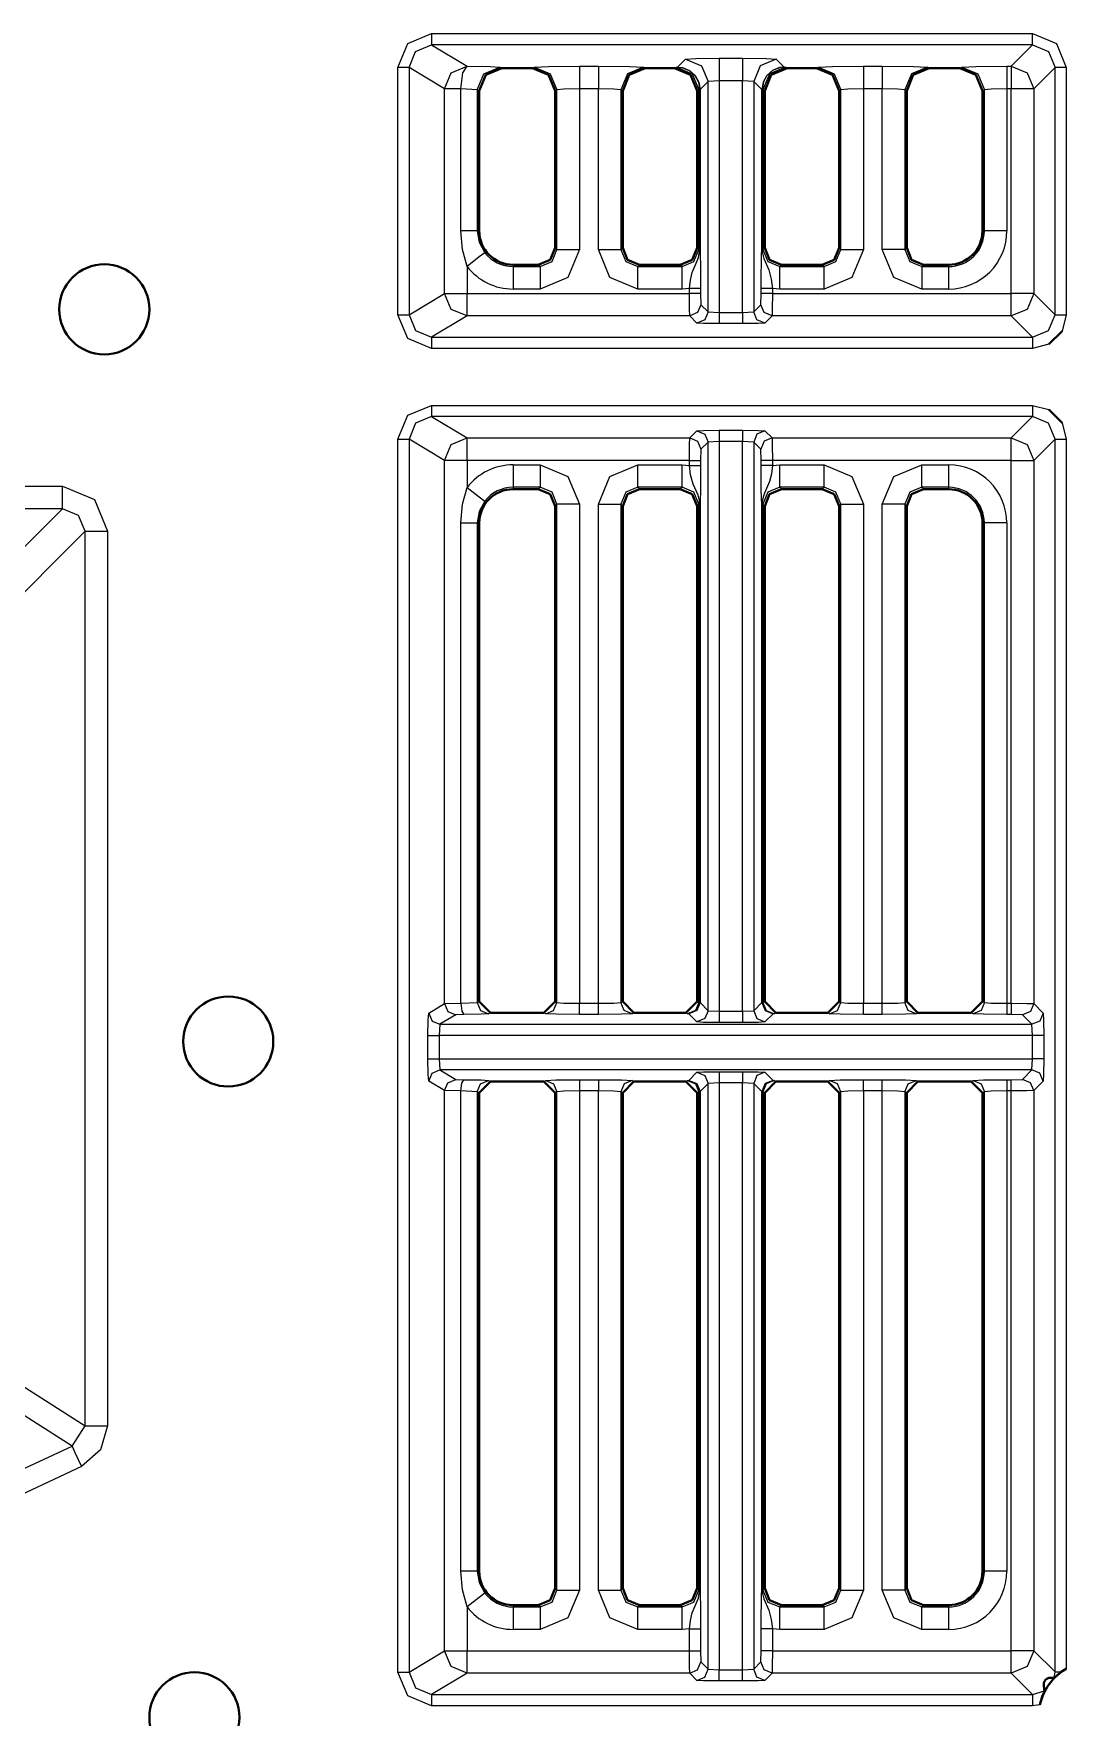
# Model space of a CAD drawing. Header units: millimetres. Extents: x 0 to 2941, y -405 to 1422.
# Drawn here: x 403.4 to 449.3, y 1053.2 to 1127.9 of the extents above; entities that cross this region are included whole.
import ezdxf

# ---------------------------------------------------------------- set-up
doc = ezdxf.new("R2010")
doc.units = ezdxf.units.MM
doc.layers.add('FINE', color=9, linetype='Continuous')
doc.layers.add('OUTLINE', color=7, linetype='Continuous')

msp = doc.modelspace()

# ---------------------------------------------------------------- linework, layer by layer
at = {"layer": 'FINE', "lineweight": 9}
for p, q in [((421.089, 1127.928), (447.754, 1127.928)), ((421.089, 1127.428), (422.663, 1126.484)), ((447.754, 1127.428), (421.089, 1127.428)), ((446.81, 1126.484), (447.754, 1127.428)), ((419.589, 1115.452), (419.589, 1126.429)), ((420.089, 1126.429), (420.089, 1115.452)), ((424.117, 1126.436), (424.204, 1126.393)), ((425.57, 1126.393), (425.652, 1126.434)), ((427.65, 1126.484), (428.49, 1126.484)), ((430.487, 1126.434), (430.57, 1126.393)), ((431.87, 1126.393), (431.952, 1126.434)), ((431.952, 1126.434), (432.001, 1126.443)), ((432.001, 1126.443), (432.357, 1126.799)), ((433.857, 1126.837), (434.883, 1126.837)), ((436.382, 1126.799), (436.738, 1126.443)), ((436.738, 1126.443), (436.787, 1126.434)), ((436.787, 1126.434), (436.87, 1126.393)), ((438.17, 1126.393), (438.252, 1126.434)), ((440.25, 1126.484), (441.09, 1126.484)), ((443.087, 1126.434), (443.17, 1126.393)), ((444.535, 1126.393), (444.617, 1126.434)), ((446.615, 1126.484), (446.81, 1126.484)), ((449.253, 1126.428), (449.253, 1115.453)), ((433.857, 1125.838), (433.357, 1125.8)), ((435.382, 1125.8), (434.883, 1125.838)), ((422.391, 1119.172), (422.391, 1125.484)), ((423.119, 1125.437), (422.391, 1125.484)), ((426.651, 1125.435), (426.57, 1125.394)), ((426.651, 1118.34), (426.651, 1125.435)), ((427.65, 1125.484), (427.65, 1118.34)), ((429.488, 1125.435), (429.488, 1118.34)), ((429.57, 1125.394), (429.488, 1125.435)), ((432.983, 1118.34), (432.983, 1125.442)), ((433, 1125.448), (433, 1125.442)), ((433, 1125.442), (433, 1118.34)), ((435.74, 1118.34), (435.74, 1125.442)), ((435.788, 1125.435), (435.756, 1125.446)), ((435.756, 1125.446), (435.756, 1125.442)), ((435.756, 1125.442), (435.756, 1118.34)), ((435.87, 1125.394), (435.788, 1125.435)), ((435.788, 1125.435), (435.788, 1118.34)), ((439.251, 1125.435), (439.17, 1125.394)), ((439.251, 1118.34), (439.251, 1125.435)), ((440.25, 1125.484), (440.25, 1118.34)), ((441.09, 1125.484), (440.25, 1125.484)), ((441.09, 1118.34), (441.09, 1125.484)), ((442.17, 1125.394), (442.088, 1125.435)), ((442.088, 1125.435), (442.088, 1118.34)), ((446.615, 1125.484), (446.615, 1119.172)), ((446.81, 1125.484), (446.615, 1125.484)), ((446.81, 1116.397), (446.81, 1125.484)), ((447.81, 1125.484), (447.81, 1116.397)), ((445.535, 1119.172), (445.616, 1119.172)), ((426.57, 1118.421), (426.651, 1118.34)), ((429.488, 1118.34), (429.57, 1118.421)), ((432.87, 1118.421), (432.951, 1118.34)), ((435.788, 1118.34), (435.87, 1118.421)), ((439.17, 1118.421), (439.251, 1118.34)), ((442.088, 1118.34), (442.17, 1118.421)), ((422.663, 1117.594), (422.663, 1116.397)), ((430.319, 1117.672), (430.237, 1117.591)), ((430.237, 1117.591), (432.202, 1117.591)), ((432.202, 1117.591), (432.121, 1117.672)), ((436.619, 1117.672), (436.537, 1117.591)), ((436.537, 1117.591), (438.502, 1117.591)), ((438.502, 1117.591), (438.421, 1117.672)), ((425.902, 1116.592), (424.704, 1116.592)), ((432.202, 1116.592), (430.237, 1116.592)), ((432.529, 1116.623), (432.202, 1116.592)), ((432.529, 1116.397), (432.529, 1116.623)), ((433.029, 1116.623), (433.029, 1116.397)), ((435.71, 1116.397), (435.71, 1116.623)), ((436.537, 1116.592), (436.21, 1116.623)), ((438.502, 1116.592), (436.537, 1116.592)), ((444.035, 1116.592), (442.837, 1116.592)), ((420.089, 1115.452), (421.664, 1116.397)), ((422.663, 1116.397), (432.529, 1116.397)), ((433.029, 1116.397), (433.042, 1115.897)), ((433.042, 1115.897), (433.357, 1115.582)), ((435.698, 1115.897), (435.71, 1116.397)), ((447.81, 1116.397), (448.754, 1115.453)), ((432.857, 1115.082), (432.542, 1115.397)), ((433.357, 1115.582), (433.857, 1115.556)), ((433.857, 1115.556), (434.883, 1115.556)), ((434.883, 1115.556), (435.382, 1115.582)), ((436.197, 1115.397), (435.882, 1115.082)), ((446.81, 1115.397), (436.197, 1115.397)), ((449.253, 1115.453), (449.066, 1114.726)), ((434.883, 1115.056), (433.857, 1115.056)), ((421.089, 1111.427), (447.754, 1111.427)), ((447.754, 1111.427), (448.481, 1111.239)), ((421.089, 1110.928), (422.663, 1109.984)), ((447.754, 1110.928), (421.089, 1110.928)), ((446.81, 1109.984), (447.754, 1110.928)), ((419.589, 1055.202), (419.589, 1109.928)), ((420.089, 1109.928), (420.089, 1055.202)), ((421.664, 1108.984), (420.089, 1109.928)), ((422.663, 1109.984), (432.542, 1109.984)), ((432.542, 1109.984), (432.857, 1110.299)), ((433.857, 1110.324), (434.883, 1110.324)), ((435.882, 1110.299), (436.197, 1109.984)), ((436.197, 1109.984), (446.81, 1109.984)), ((448.754, 1109.928), (447.81, 1108.984)), ((448.754, 1055.203), (448.754, 1109.928)), ((433.042, 1109.484), (433.029, 1108.984)), ((433.357, 1109.799), (433.042, 1109.484)), ((433.857, 1109.825), (433.357, 1109.799)), ((433.357, 1084.558), (433.357, 1109.799)), ((433.857, 1109.825), (433.857, 1084.532)), ((435.382, 1109.799), (434.883, 1109.825)), ((435.382, 1109.799), (435.382, 1084.558)), ((435.698, 1109.484), (435.382, 1109.799)), ((435.71, 1108.984), (435.698, 1109.484)), ((421.664, 1084.873), (421.664, 1108.984)), ((422.663, 1108.984), (422.663, 1107.786)), ((432.529, 1108.984), (422.663, 1108.984)), ((424.704, 1108.788), (425.902, 1108.788)), ((430.237, 1108.788), (432.202, 1108.788)), ((432.202, 1108.788), (432.529, 1108.758)), ((432.529, 1108.758), (432.529, 1108.984)), ((433.029, 1108.984), (433.029, 1108.758)), ((435.71, 1108.758), (435.71, 1108.984)), ((436.21, 1108.984), (436.21, 1108.758)), ((446.81, 1108.984), (436.21, 1108.984)), ((442.837, 1108.788), (444.035, 1108.788)), ((446.81, 1084.886), (446.81, 1108.984)), ((447.81, 1108.984), (447.81, 1084.873)), ((399.71, 1107.835), (404.715, 1107.835)), ((430.237, 1107.79), (430.319, 1107.708)), ((432.202, 1107.79), (430.237, 1107.79)), ((432.121, 1107.708), (432.202, 1107.79)), ((438.502, 1107.79), (436.537, 1107.79)), ((436.537, 1107.79), (436.619, 1107.708)), ((438.421, 1107.708), (438.502, 1107.79)), ((444.035, 1107.79), (442.837, 1107.79)), ((442.837, 1107.79), (442.919, 1107.708)), ((444.035, 1107.708), (444.035, 1107.79)), ((426.651, 1107.041), (426.57, 1106.959)), ((426.651, 1084.923), (426.651, 1107.041)), ((427.65, 1107.041), (427.65, 1084.886)), ((428.49, 1084.886), (428.49, 1107.041)), ((429.57, 1106.959), (429.488, 1107.041)), ((432.951, 1107.041), (432.87, 1106.959)), ((432.951, 1084.923), (432.951, 1107.041)), ((432.983, 1084.915), (432.983, 1107.041)), ((433, 1107.041), (433, 1084.915)), ((435.74, 1084.915), (435.74, 1107.041)), ((435.756, 1107.041), (435.756, 1084.915)), ((435.788, 1107.041), (435.788, 1084.923)), ((435.87, 1106.959), (435.788, 1107.041)), ((439.251, 1107.041), (439.17, 1106.959)), ((439.251, 1084.923), (439.251, 1107.041)), ((440.25, 1107.041), (440.25, 1084.886)), ((441.09, 1084.886), (441.09, 1107.041)), ((442.17, 1106.959), (442.088, 1107.041)), ((422.391, 1084.885), (422.391, 1106.208)), ((423.119, 1106.208), (423.119, 1084.921)), ((423.204, 1106.208), (423.119, 1106.208)), ((445.616, 1106.208), (445.535, 1106.208)), ((445.616, 1084.923), (445.616, 1106.208)), ((446.615, 1106.208), (446.615, 1084.886)), ((405.713, 1105.839), (383.541, 1083.667)), ((405.713, 1066.131), (405.713, 1105.839)), ((406.711, 1105.839), (406.711, 1066.131)), ((420.963, 1084.453), (421.664, 1084.873)), ((421.664, 1084.873), (422.391, 1084.885)), ((422.391, 1084.885), (423.119, 1084.921)), ((423.119, 1084.921), (423.204, 1084.964)), ((423.704, 1084.464), (423.618, 1084.421)), ((426.152, 1084.423), (426.07, 1084.464)), ((426.57, 1084.964), (426.651, 1084.923)), ((427.65, 1084.886), (428.49, 1084.886)), ((430.07, 1084.464), (429.988, 1084.423)), ((432.452, 1084.423), (432.37, 1084.464)), ((432.87, 1084.964), (432.951, 1084.923)), ((432.951, 1084.923), (432.983, 1084.915)), ((433, 1084.915), (433.357, 1084.558)), ((433.357, 1084.558), (433.857, 1084.532)), ((433.857, 1084.532), (434.883, 1084.532)), ((434.883, 1084.532), (435.382, 1084.558)), ((435.382, 1084.558), (435.74, 1084.915)), ((435.756, 1084.915), (435.788, 1084.923)), ((435.788, 1084.923), (435.87, 1084.964)), ((436.37, 1084.464), (436.288, 1084.423)), ((438.752, 1084.423), (438.67, 1084.464)), ((439.17, 1084.964), (439.251, 1084.923)), ((440.25, 1084.886), (441.09, 1084.886)), ((442.67, 1084.464), (442.588, 1084.423)), ((445.117, 1084.423), (445.035, 1084.464)), ((445.535, 1084.964), (445.616, 1084.923)), ((446.615, 1084.886), (446.81, 1084.886)), ((447.81, 1084.873), (448.23, 1084.453)), ((421.462, 1083.953), (421.42, 1083.453)), ((422.527, 1084.385), (422.163, 1084.373)), ((428.49, 1084.386), (427.65, 1084.386)), ((432.5, 1084.415), (432.452, 1084.423)), ((432.857, 1084.058), (432.5, 1084.415)), ((434.883, 1084.032), (433.857, 1084.032)), ((436.239, 1084.415), (435.882, 1084.058)), ((436.288, 1084.423), (436.239, 1084.415)), ((441.09, 1084.386), (440.25, 1084.386)), ((446.81, 1084.386), (446.615, 1084.386)), ((447.31, 1084.373), (446.81, 1084.386)), ((447.73, 1083.953), (447.31, 1084.373)), ((447.756, 1083.453), (447.73, 1083.953)), ((420.92, 1082.427), (420.92, 1083.453)), ((421.42, 1083.453), (421.42, 1082.427)), ((448.255, 1083.453), (448.255, 1082.427)), ((421.42, 1082.427), (421.462, 1081.928)), ((447.73, 1081.928), (447.756, 1082.427)), ((421.462, 1081.928), (422.163, 1081.507)), ((422.163, 1081.507), (422.527, 1081.495)), ((423.618, 1081.46), (423.704, 1081.417)), ((426.07, 1081.417), (426.152, 1081.458)), ((427.65, 1081.495), (428.49, 1081.495)), ((429.988, 1081.458), (430.07, 1081.417)), ((432.37, 1081.417), (432.452, 1081.458)), ((432.452, 1081.458), (432.5, 1081.466)), ((432.5, 1081.466), (432.857, 1081.823)), ((433.857, 1081.849), (434.883, 1081.849)), ((435.882, 1081.823), (436.239, 1081.466)), ((436.239, 1081.466), (436.288, 1081.458)), ((436.288, 1081.458), (436.37, 1081.417)), ((438.67, 1081.417), (438.752, 1081.458)), ((440.25, 1081.495), (441.09, 1081.495)), ((442.588, 1081.458), (442.67, 1081.417)), ((445.035, 1081.417), (445.117, 1081.458)), ((446.615, 1081.495), (446.81, 1081.495)), ((446.81, 1081.495), (447.31, 1081.508)), ((421.664, 1081.008), (420.963, 1081.428)), ((422.391, 1080.996), (421.664, 1081.008)), ((421.664, 1056.147), (421.664, 1081.008)), ((423.119, 1080.96), (422.391, 1080.996)), ((422.391, 1059.672), (422.391, 1080.996)), ((428.49, 1080.995), (427.65, 1080.995)), ((427.65, 1080.995), (427.65, 1058.84)), ((428.49, 1058.84), (428.49, 1080.995)), ((429.57, 1080.917), (429.488, 1080.958)), ((429.488, 1080.958), (429.488, 1058.84)), ((432.951, 1080.958), (432.87, 1080.917)), ((432.983, 1080.966), (432.951, 1080.958)), ((432.951, 1058.84), (432.951, 1080.958)), ((432.983, 1058.84), (432.983, 1080.966)), ((433.357, 1081.323), (433, 1080.966)), ((433, 1080.966), (433, 1058.84)), ((433.857, 1081.349), (433.357, 1081.323)), ((433.357, 1055.331), (433.357, 1081.323)), ((435.382, 1081.323), (434.883, 1081.349)), ((435.382, 1081.323), (435.382, 1055.331)), ((435.74, 1080.966), (435.382, 1081.323)), ((435.74, 1058.84), (435.74, 1080.966)), ((435.756, 1080.966), (435.756, 1058.84)), ((435.788, 1080.958), (435.756, 1080.966)), ((435.87, 1080.917), (435.788, 1080.958)), ((435.788, 1080.958), (435.788, 1058.84)), ((439.251, 1080.958), (439.17, 1080.917)), ((439.251, 1058.84), (439.251, 1080.958)), ((440.25, 1080.995), (440.25, 1058.84)), ((441.09, 1080.995), (440.25, 1080.995)), ((441.09, 1058.84), (441.09, 1080.995)), ((442.17, 1080.917), (442.088, 1080.958)), ((442.088, 1080.958), (442.088, 1058.84)), ((445.616, 1080.958), (445.535, 1080.917)), ((445.616, 1059.672), (445.616, 1080.958)), ((446.615, 1080.995), (446.615, 1059.672)), ((448.23, 1081.428), (447.81, 1081.008)), ((447.81, 1081.008), (447.81, 1056.147)), ((383.541, 1080.256), (405.713, 1066.131)), ((405.137, 1065.227), (382.965, 1079.352)), ((405.137, 1065.227), (405.713, 1066.131)), ((395.233, 1060.609), (405.137, 1065.227)), ((405.559, 1064.322), (395.655, 1059.704)), ((445.535, 1059.672), (445.616, 1059.672)), ((426.57, 1058.921), (426.651, 1058.84)), ((429.488, 1058.84), (429.57, 1058.921)), ((432.87, 1058.921), (432.951, 1058.84)), ((435.788, 1058.84), (435.87, 1058.921)), ((439.17, 1058.921), (439.251, 1058.84)), ((442.088, 1058.84), (442.17, 1058.921)), ((430.319, 1058.172), (430.237, 1058.091)), ((430.237, 1058.091), (432.202, 1058.091)), ((432.202, 1058.091), (432.121, 1058.172)), ((436.619, 1058.172), (436.537, 1058.091)), ((436.537, 1058.091), (438.502, 1058.091)), ((438.502, 1058.091), (438.421, 1058.172)), ((442.919, 1058.172), (442.837, 1058.091)), ((442.837, 1058.091), (444.035, 1058.091)), ((444.035, 1058.091), (444.035, 1058.172)), ((425.902, 1057.092), (424.704, 1057.092)), ((432.529, 1056.147), (432.529, 1057.123)), ((433.029, 1057.123), (433.029, 1056.147)), ((435.71, 1056.147), (435.71, 1057.123)), ((436.21, 1057.123), (436.21, 1056.147)), ((436.537, 1057.092), (436.21, 1057.123)), ((438.502, 1057.092), (436.537, 1057.092)), ((444.035, 1057.092), (442.837, 1057.092)), ((420.089, 1055.202), (421.664, 1056.147)), ((433.029, 1056.147), (433.042, 1055.647)), ((435.698, 1055.647), (435.71, 1056.147)), ((436.21, 1056.147), (446.81, 1056.147)), ((447.81, 1056.147), (448.754, 1055.203)), ((433.042, 1055.647), (433.357, 1055.331)), ((433.357, 1055.331), (433.857, 1055.306)), ((434.883, 1055.306), (435.382, 1055.331)), ((435.382, 1055.331), (435.698, 1055.647)), ((422.663, 1055.147), (421.089, 1054.203)), ((434.883, 1054.806), (433.857, 1054.806)), ((436.197, 1055.147), (435.882, 1054.832)), ((446.81, 1055.147), (436.197, 1055.147)), ((447.754, 1054.203), (446.81, 1055.147)), ((448.721, 1054.948), (448.754, 1055.203)), ((421.089, 1054.203), (447.754, 1054.203)), ((447.754, 1054.203), (448.293, 1054.361)), ((447.754, 1053.703), (421.089, 1053.703)), ((448.077, 1053.739), (447.754, 1053.703))]:
    msp.add_line(p, q, dxfattribs=at)
for points in [[(419.589, 1126.429), (420.029, 1127.489), (421.089, 1127.928)], [(421.089, 1127.928), (421.089, 1127.579), (421.089, 1127.428)], [(447.754, 1127.428), (447.754, 1127.579), (447.754, 1127.928)], [(447.754, 1127.928), (448.814, 1127.488), (449.253, 1126.428)], [(420.089, 1126.429), (420.382, 1127.135), (421.089, 1127.428)], [(447.754, 1127.428), (448.461, 1127.135), (448.754, 1126.428)], [(420.089, 1126.429), (419.935, 1126.429), (419.589, 1126.429)], [(421.664, 1116.397), (421.664, 1125.484), (420.089, 1126.429)], [(421.664, 1125.484), (421.956, 1126.191), (422.663, 1126.484)], [(422.391, 1125.484), (422.473, 1126.182), (422.663, 1126.484)], [(422.663, 1126.484), (423.682, 1126.466), (424.117, 1126.436)], [(423.119, 1125.437), (423.412, 1126.143), (424.117, 1126.436)], [(425.652, 1126.434), (426.273, 1126.47), (427.65, 1126.484)], [(425.652, 1126.434), (426.358, 1126.141), (426.651, 1125.435)], [(427.65, 1126.484), (427.65, 1126.182), (427.65, 1125.484)], [(428.49, 1126.484), (428.49, 1126.182), (428.49, 1125.484)], [(428.49, 1126.484), (429.866, 1126.47), (430.487, 1126.434)], [(430.487, 1126.434), (429.781, 1126.141), (429.488, 1125.435)], [(431.952, 1126.434), (432.658, 1126.141), (432.951, 1125.435)], [(432.001, 1126.443), (432.025, 1126.443), (432.217, 1126.418), (432.522, 1126.29), (432.767, 1126.066), (432.926, 1125.775), (432.983, 1125.446)], [(432.001, 1126.443), (432.025, 1126.443), (432.22, 1126.419), (432.53, 1126.291), (432.779, 1126.069), (432.942, 1125.777), (433, 1125.448)], [(432.357, 1126.799), (432.81, 1126.826), (433.857, 1126.837)], [(432.357, 1126.799), (433.064, 1126.506), (433.357, 1125.8)], [(433.857, 1126.837), (433.857, 1126.536), (433.857, 1125.838)], [(434.883, 1126.837), (434.883, 1126.536), (434.883, 1125.838)], [(434.883, 1126.837), (435.929, 1126.826), (436.382, 1126.799)], [(436.382, 1126.799), (435.675, 1126.506), (435.382, 1125.8)], [(436.738, 1126.443), (436.714, 1126.443), (436.52, 1126.419), (436.21, 1126.291), (435.96, 1126.069), (435.798, 1125.777), (435.74, 1125.448)], [(436.738, 1126.443), (436.714, 1126.443), (436.523, 1126.418), (436.217, 1126.29), (435.972, 1126.066), (435.813, 1125.775), (435.756, 1125.446)], [(436.787, 1126.434), (436.081, 1126.141), (435.788, 1125.435)], [(438.252, 1126.434), (438.873, 1126.47), (440.25, 1126.484)], [(438.252, 1126.434), (438.958, 1126.141), (439.251, 1125.435)], [(440.25, 1126.484), (440.25, 1126.182), (440.25, 1125.484)], [(441.09, 1126.484), (441.09, 1126.182), (441.09, 1125.484)], [(441.09, 1126.484), (442.466, 1126.47), (443.087, 1126.434)], [(443.087, 1126.434), (442.381, 1126.141), (442.088, 1125.435)], [(444.617, 1126.434), (445.238, 1126.47), (446.615, 1126.484)], [(444.617, 1126.434), (445.323, 1126.141), (445.616, 1125.435)], [(446.615, 1126.484), (446.615, 1126.182), (446.615, 1125.484)], [(446.81, 1126.484), (446.81, 1126.182), (446.81, 1125.484)], [(446.81, 1126.484), (447.517, 1126.191), (447.81, 1125.484)], [(448.754, 1115.453), (448.754, 1126.428), (447.81, 1125.484)], [(449.253, 1126.428), (448.905, 1126.428), (448.754, 1126.428)], [(433.357, 1115.582), (433.357, 1125.8), (433, 1125.442)], [(434.883, 1115.556), (434.883, 1125.838), (433.857, 1125.838), (433.857, 1115.556)], [(435.74, 1125.442), (435.382, 1125.8), (435.382, 1115.582), (435.698, 1115.897)], [(422.391, 1125.484), (421.879, 1125.484), (421.664, 1125.484)], [(423.204, 1125.394), (423.119, 1125.437), (423.119, 1119.172), (423.204, 1119.172)], [(427.65, 1125.484), (426.961, 1125.47), (426.651, 1125.435)], [(428.49, 1118.34), (428.49, 1125.484), (427.65, 1125.484)], [(429.488, 1125.435), (429.178, 1125.47), (428.49, 1125.484)], [(432.951, 1118.34), (432.951, 1125.435), (432.87, 1125.394)], [(432.983, 1125.442), (432.983, 1125.446), (432.951, 1125.435)], [(432.983, 1125.446), (432.995, 1125.447), (433, 1125.448)], [(433, 1125.442), (432.995, 1125.442), (432.983, 1125.442)], [(435.74, 1125.442), (435.74, 1125.448), (435.744, 1125.447), (435.756, 1125.446)], [(435.756, 1125.442), (435.744, 1125.442), (435.74, 1125.442)], [(440.25, 1125.484), (439.561, 1125.47), (439.251, 1125.435)], [(442.088, 1125.435), (441.778, 1125.47), (441.09, 1125.484)], [(445.616, 1119.172), (445.616, 1125.435), (445.535, 1125.394)], [(446.615, 1125.484), (445.926, 1125.47), (445.616, 1125.435)], [(447.81, 1125.484), (447.508, 1125.484), (446.81, 1125.484)], [(422.663, 1117.594), (422.459, 1118.352), (422.391, 1119.172)], [(423.119, 1119.172), (422.901, 1119.172), (422.391, 1119.172)], [(446.615, 1119.172), (445.926, 1119.172), (445.616, 1119.172)], [(423.453, 1118.205), (423.207, 1118.016), (422.663, 1117.594)], [(425.902, 1117.591), (426.433, 1117.809), (426.651, 1118.34)], [(427.65, 1118.34), (427.138, 1117.104), (425.902, 1116.592)], [(426.651, 1118.34), (426.961, 1118.34), (427.65, 1118.34)], [(428.49, 1118.34), (429.178, 1118.34), (429.488, 1118.34)], [(430.237, 1116.592), (429.001, 1117.104), (428.49, 1118.34)], [(429.488, 1118.34), (429.706, 1117.809), (430.237, 1117.591)], [(432.202, 1117.591), (432.733, 1117.809), (432.951, 1118.34)], [(432.529, 1116.623), (432.572, 1116.987), (432.65, 1117.33), (432.875, 1117.848), (432.926, 1117.985), (432.955, 1118.091), (432.978, 1118.237), (432.983, 1118.307), (432.983, 1118.34)], [(432.951, 1118.34), (432.962, 1118.34), (432.983, 1118.34)], [(433, 1118.34), (432.995, 1118.34), (432.983, 1118.34)], [(433, 1118.34), (433, 1118.327), (433, 1118.3), (433.001, 1118.241), (433.003, 1118.192), (433.006, 1118.118), (433.02, 1117.624), (433.026, 1117.153), (433.029, 1116.623)], [(435.71, 1116.623), (435.713, 1117.215), (435.723, 1117.763), (435.736, 1118.171), (435.739, 1118.279), (435.739, 1118.313), (435.74, 1118.34)], [(435.756, 1118.34), (435.744, 1118.34), (435.74, 1118.34)], [(435.756, 1118.34), (435.758, 1118.27), (435.767, 1118.183), (435.827, 1117.944), (436.049, 1117.444), (436.16, 1117.03), (436.21, 1116.623)], [(435.756, 1118.34), (435.777, 1118.34), (435.788, 1118.34)], [(435.788, 1118.34), (436.006, 1117.809), (436.537, 1117.591)], [(438.502, 1117.591), (439.033, 1117.809), (439.251, 1118.34)], [(440.25, 1118.34), (439.738, 1117.104), (438.502, 1116.592)], [(439.251, 1118.34), (439.561, 1118.34), (440.25, 1118.34)], [(442.088, 1118.34), (441.778, 1118.34), (441.09, 1118.34)], [(442.837, 1116.592), (441.601, 1117.104), (441.09, 1118.34)], [(442.088, 1118.34), (442.306, 1117.809), (442.837, 1117.591)], [(424.704, 1117.672), (424.704, 1117.591), (425.902, 1117.591), (425.821, 1117.672)], [(424.704, 1117.591), (424.704, 1117.281), (424.704, 1116.592)], [(425.902, 1117.591), (425.902, 1117.281), (425.902, 1116.592)], [(430.237, 1116.592), (430.237, 1117.281), (430.237, 1117.591)], [(432.202, 1116.592), (432.202, 1117.281), (432.202, 1117.591)], [(436.537, 1116.592), (436.537, 1117.281), (436.537, 1117.591)], [(438.502, 1116.592), (438.502, 1117.281), (438.502, 1117.591)], [(442.919, 1117.672), (442.837, 1117.591), (444.035, 1117.591), (444.035, 1117.672)], [(442.837, 1117.591), (442.837, 1117.281), (442.837, 1116.592)], [(444.035, 1116.592), (444.035, 1117.281), (444.035, 1117.591)], [(433.029, 1116.623), (432.878, 1116.623), (432.529, 1116.623)], [(436.21, 1116.623), (435.861, 1116.623), (435.71, 1116.623)], [(436.21, 1116.623), (436.21, 1116.397), (446.81, 1116.397)], [(422.663, 1115.397), (421.956, 1115.69), (421.664, 1116.397)], [(421.664, 1116.397), (421.971, 1116.397), (422.663, 1116.397)], [(422.663, 1115.397), (422.663, 1115.699), (422.663, 1116.397)], [(433.029, 1116.397), (432.878, 1116.397), (432.529, 1116.397)], [(432.542, 1115.397), (432.533, 1115.699), (432.529, 1116.397)], [(433.042, 1115.897), (432.895, 1115.544), (432.542, 1115.397)], [(436.197, 1115.397), (435.844, 1115.544), (435.698, 1115.897)], [(436.21, 1116.397), (435.861, 1116.397), (435.71, 1116.397)], [(436.21, 1116.397), (436.206, 1115.699), (436.197, 1115.397)], [(447.81, 1116.397), (447.517, 1115.69), (446.81, 1115.397)], [(446.81, 1115.397), (446.81, 1115.699), (446.81, 1116.397)], [(447.81, 1116.397), (447.508, 1116.397), (446.81, 1116.397)], [(421.089, 1113.954), (420.029, 1114.392), (419.589, 1115.452)], [(419.589, 1115.452), (419.935, 1115.452), (420.089, 1115.452)], [(420.089, 1115.452), (420.382, 1114.746), (421.089, 1114.453)], [(432.542, 1115.397), (422.663, 1115.397), (421.089, 1114.453), (447.754, 1114.453), (446.81, 1115.397)], [(433.357, 1115.582), (433.21, 1115.228), (432.857, 1115.082)], [(433.857, 1115.056), (433.159, 1115.064), (432.857, 1115.082)], [(433.857, 1115.556), (433.857, 1115.207), (433.857, 1115.056)], [(434.883, 1115.556), (434.883, 1115.207), (434.883, 1115.056)], [(435.882, 1115.082), (435.58, 1115.064), (434.883, 1115.056)], [(435.882, 1115.082), (435.529, 1115.228), (435.382, 1115.582)], [(447.754, 1114.453), (448.461, 1114.746), (448.754, 1115.453)], [(448.754, 1115.453), (448.905, 1115.453), (449.253, 1115.453)], [(421.089, 1114.453), (421.089, 1114.303), (421.089, 1113.954)], [(447.754, 1114.453), (447.754, 1114.303), (447.754, 1113.954)], [(448.481, 1114.141), (447.754, 1113.954), (421.089, 1113.954)], [(419.589, 1109.928), (420.029, 1110.988), (421.089, 1111.427)], [(421.089, 1111.427), (421.089, 1111.078), (421.089, 1110.928)], [(447.754, 1111.427), (447.754, 1111.078), (447.754, 1110.928)], [(421.089, 1110.928), (420.382, 1110.635), (420.089, 1109.928)], [(448.754, 1109.928), (448.461, 1110.635), (447.754, 1110.928)], [(449.066, 1110.655), (449.253, 1109.928), (449.253, 1055.348)], [(419.589, 1109.928), (419.935, 1109.928), (420.089, 1109.928)], [(421.664, 1108.984), (421.956, 1109.691), (422.663, 1109.984)], [(422.663, 1108.984), (422.663, 1109.682), (422.663, 1109.984)], [(432.529, 1108.984), (432.533, 1109.682), (432.542, 1109.984)], [(432.542, 1109.984), (432.895, 1109.837), (433.042, 1109.484)], [(432.857, 1110.299), (433.159, 1110.317), (433.857, 1110.324)], [(432.857, 1110.299), (433.21, 1110.153), (433.357, 1109.799)], [(433.857, 1110.324), (433.857, 1110.173), (433.857, 1109.825)], [(434.883, 1110.324), (434.883, 1110.173), (434.883, 1109.825)], [(434.883, 1110.324), (435.58, 1110.317), (435.882, 1110.299)], [(435.882, 1110.299), (435.529, 1110.153), (435.382, 1109.799)], [(436.197, 1109.984), (435.844, 1109.837), (435.698, 1109.484)], [(436.197, 1109.984), (436.206, 1109.682), (436.21, 1108.984)], [(446.81, 1109.984), (447.517, 1109.691), (447.81, 1108.984)], [(446.81, 1108.984), (446.81, 1109.682), (446.81, 1109.984)], [(448.754, 1109.928), (448.905, 1109.928), (449.253, 1109.928)], [(434.883, 1084.532), (434.883, 1109.825), (433.857, 1109.825)], [(422.663, 1108.984), (421.971, 1108.984), (421.664, 1108.984)], [(424.704, 1108.788), (424.704, 1108.1), (424.704, 1107.79)], [(425.902, 1108.788), (425.902, 1108.1), (425.902, 1107.79)], [(425.902, 1108.788), (427.138, 1108.277), (427.65, 1107.041)], [(428.49, 1107.041), (429.001, 1108.277), (430.237, 1108.788)], [(430.237, 1107.79), (430.237, 1108.1), (430.237, 1108.788)], [(432.202, 1107.79), (432.202, 1108.1), (432.202, 1108.788)], [(432.529, 1108.984), (432.878, 1108.984), (433.029, 1108.984)], [(432.529, 1108.758), (432.878, 1108.758), (433.029, 1108.758)], [(432.983, 1107.041), (432.981, 1107.111), (432.972, 1107.198), (432.912, 1107.437), (432.69, 1107.937), (432.579, 1108.351), (432.529, 1108.758)], [(433.029, 1108.758), (433.026, 1108.166), (433.017, 1107.618), (433.004, 1107.21), (433, 1107.102), (433, 1107.068), (433, 1107.041)], [(436.21, 1108.984), (435.861, 1108.984), (435.71, 1108.984)], [(436.21, 1108.758), (435.861, 1108.758), (435.71, 1108.758)], [(435.74, 1107.041), (435.74, 1107.054), (435.739, 1107.081), (435.738, 1107.14), (435.736, 1107.189), (435.734, 1107.263), (435.72, 1107.757), (435.713, 1108.228), (435.71, 1108.758)], [(436.21, 1108.758), (436.167, 1108.394), (436.089, 1108.051), (435.865, 1107.533), (435.813, 1107.396), (435.784, 1107.29), (435.761, 1107.144), (435.757, 1107.074), (435.756, 1107.041)], [(436.21, 1108.758), (436.537, 1108.788), (438.502, 1108.788)], [(436.537, 1107.79), (436.537, 1108.1), (436.537, 1108.788)], [(438.502, 1107.79), (438.502, 1108.1), (438.502, 1108.788)], [(438.502, 1108.788), (439.738, 1108.277), (440.25, 1107.041)], [(441.09, 1107.041), (441.601, 1108.277), (442.837, 1108.788)], [(442.837, 1107.79), (442.837, 1108.1), (442.837, 1108.788)], [(444.035, 1107.79), (444.035, 1108.1), (444.035, 1108.788)], [(446.81, 1108.984), (447.508, 1108.984), (447.81, 1108.984)], [(404.715, 1106.837), (404.715, 1107.149), (404.715, 1107.835)], [(404.715, 1107.835), (406.127, 1107.251), (406.711, 1105.839)], [(422.391, 1106.208), (422.462, 1107.044), (422.663, 1107.786)], [(422.663, 1107.786), (423.207, 1107.365), (423.453, 1107.175)], [(425.821, 1107.708), (425.902, 1107.79), (424.704, 1107.79), (424.704, 1107.708)], [(426.651, 1107.041), (426.433, 1107.572), (425.902, 1107.79)], [(430.237, 1107.79), (429.706, 1107.572), (429.488, 1107.041)], [(432.951, 1107.041), (432.733, 1107.572), (432.202, 1107.79)], [(436.537, 1107.79), (436.006, 1107.572), (435.788, 1107.041)], [(439.251, 1107.041), (439.033, 1107.572), (438.502, 1107.79)], [(442.837, 1107.79), (442.306, 1107.572), (442.088, 1107.041)], [(423.453, 1107.175), (423.206, 1106.721), (423.119, 1106.208)], [(427.65, 1107.041), (426.961, 1107.041), (426.651, 1107.041)], [(428.49, 1107.041), (429.178, 1107.041), (429.488, 1107.041)], [(429.488, 1107.041), (429.488, 1084.923), (429.57, 1084.964)], [(432.951, 1107.041), (432.962, 1107.041), (432.983, 1107.041)], [(432.983, 1107.041), (432.995, 1107.041), (433, 1107.041)], [(435.756, 1107.041), (435.744, 1107.041), (435.74, 1107.041)], [(435.756, 1107.041), (435.777, 1107.041), (435.788, 1107.041)], [(439.251, 1107.041), (439.561, 1107.041), (440.25, 1107.041)], [(442.088, 1107.041), (441.778, 1107.041), (441.09, 1107.041)], [(442.088, 1107.041), (442.088, 1084.923), (442.17, 1084.964)], [(382.543, 1084.665), (404.715, 1106.837), (399.71, 1106.837)], [(405.713, 1105.839), (405.422, 1106.546), (404.715, 1106.837)], [(422.391, 1106.208), (422.901, 1106.208), (423.119, 1106.208)], [(446.615, 1106.208), (445.926, 1106.208), (445.616, 1106.208)], [(405.713, 1105.839), (406.025, 1105.839), (406.711, 1105.839)], [(420.92, 1083.453), (420.933, 1084.151), (420.963, 1084.453)], [(420.963, 1084.453), (421.109, 1084.1), (421.462, 1083.953)], [(421.664, 1084.873), (421.81, 1084.52), (422.163, 1084.373)], [(422.391, 1084.885), (422.432, 1084.536), (422.527, 1084.385)], [(423.119, 1084.921), (423.265, 1084.568), (423.618, 1084.421)], [(426.152, 1084.423), (426.505, 1084.57), (426.651, 1084.923)], [(426.651, 1084.923), (426.961, 1084.896), (427.65, 1084.886)], [(427.65, 1084.386), (427.65, 1084.537), (427.65, 1084.886)], [(428.49, 1084.886), (429.178, 1084.896), (429.488, 1084.923)], [(428.49, 1084.386), (428.49, 1084.537), (428.49, 1084.886)], [(429.988, 1084.423), (429.635, 1084.57), (429.488, 1084.923)], [(432.951, 1084.923), (432.804, 1084.57), (432.452, 1084.423)], [(432.983, 1084.915), (432.84, 1084.563), (432.5, 1084.415)], [(433, 1084.915), (432.853, 1084.562), (432.5, 1084.415)], [(433.357, 1084.558), (433.21, 1084.204), (432.857, 1084.058)], [(432.983, 1084.915), (432.995, 1084.915), (433, 1084.915)], [(433.857, 1084.532), (433.857, 1084.183), (433.857, 1084.032)], [(434.883, 1084.532), (434.883, 1084.183), (434.883, 1084.032)], [(435.382, 1084.558), (435.529, 1084.204), (435.882, 1084.058)], [(435.74, 1084.915), (435.886, 1084.562), (436.239, 1084.415)], [(435.74, 1084.915), (435.744, 1084.915), (435.756, 1084.915)], [(435.756, 1084.915), (435.899, 1084.563), (436.239, 1084.415)], [(435.788, 1084.923), (435.935, 1084.57), (436.288, 1084.423)], [(438.752, 1084.423), (439.104, 1084.57), (439.251, 1084.923)], [(439.251, 1084.923), (439.561, 1084.896), (440.25, 1084.886)], [(440.25, 1084.386), (440.25, 1084.537), (440.25, 1084.886)], [(441.09, 1084.886), (441.778, 1084.896), (442.088, 1084.923)], [(441.09, 1084.386), (441.09, 1084.537), (441.09, 1084.886)], [(442.588, 1084.423), (442.235, 1084.57), (442.088, 1084.923)], [(445.616, 1084.923), (445.469, 1084.57), (445.117, 1084.423)], [(445.616, 1084.923), (445.926, 1084.896), (446.615, 1084.886)], [(446.615, 1084.886), (446.615, 1084.537), (446.615, 1084.386)], [(446.81, 1084.886), (446.81, 1084.537), (446.81, 1084.386)], [(446.81, 1084.886), (447.508, 1084.882), (447.81, 1084.873)], [(447.81, 1084.873), (447.663, 1084.52), (447.31, 1084.373)], [(448.23, 1084.453), (448.083, 1084.1), (447.73, 1083.953)], [(448.23, 1084.453), (448.248, 1084.151), (448.255, 1083.453)], [(422.163, 1084.373), (421.462, 1083.953), (447.73, 1083.953)], [(423.618, 1084.421), (423.292, 1084.399), (422.527, 1084.385)], [(427.65, 1084.386), (426.617, 1084.397), (426.152, 1084.423)], [(429.988, 1084.423), (429.522, 1084.397), (428.49, 1084.386)], [(433.857, 1084.032), (433.159, 1084.04), (432.857, 1084.058)], [(435.882, 1084.058), (435.58, 1084.04), (434.883, 1084.032)], [(440.25, 1084.386), (439.217, 1084.397), (438.752, 1084.423)], [(442.588, 1084.423), (442.122, 1084.397), (441.09, 1084.386)], [(446.615, 1084.386), (445.582, 1084.397), (445.117, 1084.423)], [(420.92, 1083.453), (421.074, 1083.453), (421.42, 1083.453)], [(421.42, 1082.427), (447.756, 1082.427), (447.756, 1083.453), (421.42, 1083.453)], [(448.255, 1083.453), (448.104, 1083.453), (447.756, 1083.453)], [(420.92, 1082.427), (421.074, 1082.427), (421.42, 1082.427)], [(420.963, 1081.428), (420.933, 1081.73), (420.92, 1082.427)], [(448.255, 1082.427), (448.104, 1082.427), (447.756, 1082.427)], [(448.255, 1082.427), (448.248, 1081.73), (448.23, 1081.428)], [(420.963, 1081.428), (421.109, 1081.781), (421.462, 1081.928)], [(447.31, 1081.508), (447.73, 1081.928), (421.462, 1081.928)], [(421.664, 1081.008), (421.81, 1081.361), (422.163, 1081.507)], [(422.391, 1080.996), (422.432, 1081.345), (422.527, 1081.495)], [(422.527, 1081.495), (423.292, 1081.482), (423.618, 1081.46)], [(423.119, 1080.96), (423.265, 1081.313), (423.618, 1081.46)], [(426.152, 1081.458), (426.617, 1081.484), (427.65, 1081.495)], [(426.152, 1081.458), (426.505, 1081.311), (426.651, 1080.958)], [(427.65, 1081.495), (427.65, 1081.344), (427.65, 1080.995)], [(428.49, 1081.495), (428.49, 1081.344), (428.49, 1080.995)], [(428.49, 1081.495), (429.522, 1081.484), (429.988, 1081.458)], [(429.988, 1081.458), (429.635, 1081.311), (429.488, 1080.958)], [(432.452, 1081.458), (432.804, 1081.311), (432.951, 1080.958)], [(432.5, 1081.466), (432.84, 1081.318), (432.983, 1080.966)], [(432.5, 1081.466), (432.853, 1081.319), (433, 1080.966)], [(432.857, 1081.823), (433.159, 1081.841), (433.857, 1081.849)], [(432.857, 1081.823), (433.21, 1081.676), (433.357, 1081.323)], [(433.857, 1081.849), (433.857, 1081.697), (433.857, 1081.349)], [(434.883, 1081.849), (434.883, 1081.697), (434.883, 1081.349)], [(434.883, 1081.849), (435.58, 1081.841), (435.882, 1081.823)], [(435.882, 1081.823), (435.529, 1081.676), (435.382, 1081.323)], [(436.239, 1081.466), (435.886, 1081.319), (435.74, 1080.966)], [(436.239, 1081.466), (435.899, 1081.318), (435.756, 1080.966)], [(436.288, 1081.458), (435.935, 1081.311), (435.788, 1080.958)], [(438.752, 1081.458), (439.217, 1081.484), (440.25, 1081.495)], [(439.251, 1080.958), (439.104, 1081.311), (438.752, 1081.458)], [(440.25, 1080.995), (440.25, 1081.344), (440.25, 1081.495)], [(441.09, 1080.995), (441.09, 1081.344), (441.09, 1081.495)], [(441.09, 1081.495), (442.122, 1081.484), (442.588, 1081.458)], [(442.088, 1080.958), (442.235, 1081.311), (442.588, 1081.458)], [(445.117, 1081.458), (445.582, 1081.484), (446.615, 1081.495)], [(445.117, 1081.458), (445.469, 1081.311), (445.616, 1080.958)], [(446.615, 1081.495), (446.615, 1081.344), (446.615, 1080.995)], [(446.81, 1080.995), (446.81, 1081.344), (446.81, 1081.495)], [(447.81, 1081.008), (447.663, 1081.361), (447.31, 1081.508)], [(448.23, 1081.428), (448.083, 1081.781), (447.73, 1081.928)], [(423.204, 1080.917), (423.119, 1080.96), (423.119, 1059.672), (423.204, 1059.672)], [(426.651, 1058.84), (426.651, 1080.958), (426.57, 1080.917)], [(427.65, 1080.995), (426.961, 1080.984), (426.651, 1080.958)], [(429.488, 1080.958), (429.178, 1080.984), (428.49, 1080.995)], [(433, 1080.966), (432.995, 1080.966), (432.983, 1080.966)], [(434.883, 1055.306), (434.883, 1081.349), (433.857, 1081.349)], [(433.857, 1081.349), (433.857, 1055.306), (434.883, 1055.306)], [(435.756, 1080.966), (435.744, 1080.966), (435.74, 1080.966)], [(440.25, 1080.995), (439.561, 1080.984), (439.251, 1080.958)], [(442.088, 1080.958), (441.778, 1080.984), (441.09, 1080.995)], [(446.615, 1080.995), (445.926, 1080.984), (445.616, 1080.958)], [(446.81, 1056.147), (446.81, 1080.995), (446.615, 1080.995)], [(447.81, 1081.008), (447.508, 1080.999), (446.81, 1080.995)], [(406.711, 1066.131), (406.399, 1065.059), (405.559, 1064.322)], [(405.713, 1066.131), (406.025, 1066.131), (406.711, 1066.131)], [(405.137, 1065.227), (405.268, 1064.944), (405.559, 1064.322)], [(423.119, 1059.672), (422.901, 1059.672), (422.391, 1059.672)], [(422.663, 1058.095), (422.459, 1058.852), (422.391, 1059.672)], [(423.119, 1059.672), (423.202, 1059.169), (423.453, 1058.705)], [(446.615, 1059.672), (445.926, 1059.672), (445.616, 1059.672)], [(423.453, 1058.705), (423.207, 1058.516), (422.663, 1058.095)], [(425.902, 1058.091), (426.433, 1058.309), (426.651, 1058.84)], [(427.65, 1058.84), (427.138, 1057.604), (425.902, 1057.092)], [(426.651, 1058.84), (426.961, 1058.84), (427.65, 1058.84)], [(428.49, 1058.84), (429.178, 1058.84), (429.488, 1058.84)], [(430.237, 1057.092), (429.001, 1057.604), (428.49, 1058.84)], [(429.488, 1058.84), (429.706, 1058.309), (430.237, 1058.091)], [(432.202, 1058.091), (432.733, 1058.309), (432.951, 1058.84)], [(432.529, 1057.123), (432.572, 1057.487), (432.65, 1057.83), (432.875, 1058.348), (432.926, 1058.485), (432.955, 1058.591), (432.978, 1058.737), (432.983, 1058.807), (432.983, 1058.84)], [(432.951, 1058.84), (432.962, 1058.84), (432.983, 1058.84)], [(432.983, 1058.84), (432.995, 1058.84), (433, 1058.84)], [(433, 1058.84), (433, 1058.827), (433, 1058.8), (433.001, 1058.741), (433.003, 1058.692), (433.006, 1058.618), (433.02, 1058.124), (433.026, 1057.653), (433.029, 1057.123)], [(435.71, 1057.123), (435.713, 1057.715), (435.723, 1058.263), (435.736, 1058.671), (435.739, 1058.779), (435.739, 1058.813), (435.74, 1058.84)], [(435.756, 1058.84), (435.744, 1058.84), (435.74, 1058.84)], [(435.756, 1058.84), (435.777, 1058.84), (435.788, 1058.84)], [(435.756, 1058.84), (435.758, 1058.77), (435.767, 1058.683), (435.827, 1058.444), (436.049, 1057.944), (436.16, 1057.53), (436.21, 1057.123)], [(435.788, 1058.84), (436.006, 1058.309), (436.537, 1058.091)], [(438.502, 1058.091), (439.033, 1058.309), (439.251, 1058.84)], [(440.25, 1058.84), (439.738, 1057.604), (438.502, 1057.092)], [(439.251, 1058.84), (439.561, 1058.84), (440.25, 1058.84)], [(442.088, 1058.84), (441.778, 1058.84), (441.09, 1058.84)], [(442.837, 1057.092), (441.601, 1057.604), (441.09, 1058.84)], [(442.088, 1058.84), (442.306, 1058.309), (442.837, 1058.091)], [(422.663, 1058.095), (422.663, 1056.147), (432.529, 1056.147)], [(424.704, 1058.172), (424.704, 1058.091), (425.902, 1058.091), (425.821, 1058.172)], [(424.704, 1058.091), (424.704, 1057.781), (424.704, 1057.092)], [(425.902, 1058.091), (425.902, 1057.781), (425.902, 1057.092)], [(430.237, 1057.092), (430.237, 1057.781), (430.237, 1058.091)], [(432.202, 1057.092), (432.202, 1057.781), (432.202, 1058.091)], [(436.537, 1057.092), (436.537, 1057.781), (436.537, 1058.091)], [(438.502, 1057.092), (438.502, 1057.781), (438.502, 1058.091)], [(442.837, 1057.092), (442.837, 1057.781), (442.837, 1058.091)], [(444.035, 1057.092), (444.035, 1057.781), (444.035, 1058.091)], [(432.529, 1057.123), (432.202, 1057.092), (430.237, 1057.092)], [(432.529, 1057.123), (432.878, 1057.123), (433.029, 1057.123)], [(436.21, 1057.123), (435.861, 1057.123), (435.71, 1057.123)], [(421.664, 1056.147), (421.971, 1056.147), (422.663, 1056.147)], [(422.663, 1055.147), (421.956, 1055.44), (421.664, 1056.147)], [(422.663, 1055.147), (422.663, 1055.449), (422.663, 1056.147)], [(432.529, 1056.147), (432.878, 1056.147), (433.029, 1056.147)], [(432.542, 1055.147), (432.533, 1055.449), (432.529, 1056.147)], [(436.21, 1056.147), (435.861, 1056.147), (435.71, 1056.147)], [(436.21, 1056.147), (436.206, 1055.449), (436.197, 1055.147)], [(447.81, 1056.147), (447.508, 1056.147), (446.81, 1056.147)], [(447.81, 1056.147), (447.517, 1055.44), (446.81, 1055.147)], [(446.81, 1055.147), (446.81, 1055.449), (446.81, 1056.147)], [(432.542, 1055.147), (432.895, 1055.294), (433.042, 1055.647)], [(432.857, 1054.832), (433.21, 1054.978), (433.357, 1055.331)], [(433.857, 1054.806), (433.857, 1054.957), (433.857, 1055.306)], [(434.883, 1054.806), (434.883, 1054.957), (434.883, 1055.306)], [(435.882, 1054.832), (435.529, 1054.978), (435.382, 1055.331)], [(436.197, 1055.147), (435.844, 1055.294), (435.698, 1055.647)], [(419.589, 1055.202), (419.935, 1055.202), (420.089, 1055.202)], [(421.089, 1053.703), (420.029, 1054.142), (419.589, 1055.202)], [(420.089, 1055.202), (420.382, 1054.495), (421.089, 1054.203)], [(432.857, 1054.832), (432.542, 1055.147), (422.663, 1055.147)], [(433.857, 1054.806), (433.159, 1054.813), (432.857, 1054.832)], [(435.882, 1054.832), (435.58, 1054.813), (434.883, 1054.806)], [(448.754, 1055.203), (448.832, 1055.203), (449.031, 1055.203)], [(421.089, 1054.203), (421.089, 1054.052), (421.089, 1053.703)], [(447.754, 1054.203), (447.754, 1054.052), (447.754, 1053.703)]]:
    msp.add_lwpolyline(points, dxfattribs=at)
for points in [[(423.119, 1119.172), (423.202, 1118.669), (423.453, 1118.205, 0.232132), (424.704, 1117.591)], [(444.035, 1117.591, 0.414245), (445.616, 1119.172)], [(444.035, 1116.592, 0.414223), (446.615, 1119.172)], [(422.663, 1117.594, 0.23224), (424.704, 1116.592)], [(424.704, 1108.788, 0.232249), (422.663, 1107.786)], [(446.615, 1106.208, 0.414184), (444.035, 1108.788)], [(424.704, 1107.79, 0.232242), (423.453, 1107.175)], [(445.616, 1106.208, 0.414182), (444.035, 1107.79)], [(444.035, 1058.091, 0.414214), (445.616, 1059.672)], [(444.035, 1057.093, 0.414204), (446.615, 1059.672)], [(423.453, 1058.705, 0.232246), (424.704, 1058.091)], [(422.663, 1058.095, 0.232206), (424.704, 1057.093)]]:
    msp.add_lwpolyline(points, format="xyb", dxfattribs=at)
at = {"layer": 'OUTLINE', "lineweight": 40}
for p, q in [((425.57, 1126.393), (424.204, 1126.393)), ((431.87, 1126.393), (430.57, 1126.393)), ((444.535, 1126.393), (443.17, 1126.393)), ((423.204, 1125.394), (423.204, 1119.172)), ((426.57, 1125.394), (426.57, 1118.421)), ((429.57, 1125.394), (429.57, 1118.421)), ((432.87, 1125.394), (432.87, 1118.421)), ((435.87, 1125.394), (435.87, 1118.421)), ((439.17, 1125.394), (439.17, 1118.421)), ((442.17, 1125.394), (442.17, 1118.421)), ((445.535, 1125.394), (445.535, 1119.172)), ((424.704, 1117.672), (425.821, 1117.672)), ((430.319, 1117.672), (432.121, 1117.672)), ((436.619, 1117.672), (438.421, 1117.672)), ((448.481, 1114.141), (449.066, 1114.726)), ((449.066, 1110.655), (448.481, 1111.239)), ((424.704, 1107.708), (425.821, 1107.708)), ((430.319, 1107.708), (432.121, 1107.708)), ((436.619, 1107.708), (438.421, 1107.708)), ((442.919, 1107.708), (444.035, 1107.708)), ((426.57, 1106.959), (426.57, 1084.964)), ((429.57, 1106.959), (429.57, 1084.964)), ((432.87, 1106.959), (432.87, 1084.964)), ((435.87, 1106.959), (435.87, 1084.964)), ((439.17, 1106.959), (439.17, 1084.964)), ((442.17, 1106.959), (442.17, 1084.964)), ((423.204, 1106.208), (423.204, 1084.964)), ((445.535, 1106.208), (445.535, 1084.964)), ((423.204, 1084.964), (423.704, 1084.464)), ((426.07, 1084.464), (423.704, 1084.464)), ((426.07, 1084.464), (426.57, 1084.964)), ((429.57, 1084.964), (430.07, 1084.464)), ((432.37, 1084.464), (430.07, 1084.464)), ((432.37, 1084.464), (432.87, 1084.964)), ((435.87, 1084.964), (436.37, 1084.464)), ((438.67, 1084.464), (436.37, 1084.464)), ((438.67, 1084.464), (439.17, 1084.964)), ((442.17, 1084.964), (442.67, 1084.464)), ((445.035, 1084.464), (442.67, 1084.464)), ((445.035, 1084.464), (445.535, 1084.964)), ((423.704, 1081.417), (423.204, 1080.917)), ((423.204, 1080.917), (423.204, 1059.672)), ((426.07, 1081.417), (423.704, 1081.417)), ((426.57, 1080.917), (426.07, 1081.417)), ((426.57, 1080.917), (426.57, 1058.921)), ((430.07, 1081.417), (429.57, 1080.917)), ((429.57, 1080.917), (429.57, 1058.921)), ((432.37, 1081.417), (430.07, 1081.417)), ((432.87, 1080.917), (432.37, 1081.417)), ((432.87, 1080.917), (432.87, 1058.921)), ((436.37, 1081.417), (435.87, 1080.917)), ((435.87, 1080.917), (435.87, 1058.921)), ((438.67, 1081.417), (436.37, 1081.417)), ((439.17, 1080.917), (438.67, 1081.417)), ((439.17, 1080.917), (439.17, 1058.921)), ((442.67, 1081.417), (442.17, 1080.917)), ((442.17, 1080.917), (442.17, 1058.921)), ((445.035, 1081.417), (442.67, 1081.417)), ((445.535, 1080.917), (445.035, 1081.417)), ((445.535, 1080.917), (445.535, 1059.672)), ((424.704, 1058.172), (425.821, 1058.172)), ((430.319, 1058.172), (432.121, 1058.172)), ((436.619, 1058.172), (438.421, 1058.172)), ((449.253, 1055.348), (449.031, 1055.203))]:
    msp.add_line(p, q, dxfattribs=at)
for points in [[(424.204, 1126.393), (423.497, 1126.1), (423.204, 1125.394)], [(426.57, 1125.394), (426.277, 1126.1), (425.57, 1126.393)], [(430.57, 1126.393), (429.862, 1126.1), (429.57, 1125.394)], [(432.87, 1125.394), (432.577, 1126.1), (431.87, 1126.393)], [(439.17, 1125.394), (438.877, 1126.1), (438.17, 1126.393), (436.87, 1126.393), (436.162, 1126.1), (435.87, 1125.394)], [(443.17, 1126.393), (442.463, 1126.1), (442.17, 1125.394)], [(445.535, 1125.394), (445.242, 1126.1), (444.535, 1126.393)], [(425.821, 1117.672), (426.35, 1117.892), (426.57, 1118.421)], [(429.57, 1118.421), (429.789, 1117.892), (430.319, 1117.672)], [(432.121, 1117.672), (432.65, 1117.892), (432.87, 1118.421)], [(435.87, 1118.421), (436.089, 1117.892), (436.619, 1117.672)], [(438.421, 1117.672), (438.95, 1117.892), (439.17, 1118.421)], [(442.17, 1118.421), (442.389, 1117.892), (442.919, 1117.672)], [(426.57, 1106.959), (426.35, 1107.489), (425.821, 1107.708)], [(430.319, 1107.708), (429.789, 1107.489), (429.57, 1106.959)], [(432.87, 1106.959), (432.65, 1107.489), (432.121, 1107.708)], [(436.619, 1107.708), (436.089, 1107.489), (435.87, 1106.959)], [(439.17, 1106.959), (438.95, 1107.489), (438.421, 1107.708)], [(442.919, 1107.708), (442.389, 1107.489), (442.17, 1106.959)], [(425.821, 1058.172), (426.35, 1058.392), (426.57, 1058.921)], [(429.57, 1058.921), (429.789, 1058.392), (430.319, 1058.172)], [(432.121, 1058.172), (432.65, 1058.392), (432.87, 1058.921)], [(435.87, 1058.921), (436.089, 1058.392), (436.619, 1058.172)], [(438.421, 1058.172), (438.95, 1058.392), (439.17, 1058.921)], [(442.17, 1058.921), (442.389, 1058.392), (442.919, 1058.172)], [(448.293, 1054.361), (448.274, 1054.435), (448.252, 1054.605), (448.262, 1054.716), (448.297, 1054.811), (448.307, 1054.826), (448.311, 1054.833), (448.313, 1054.836), (448.315, 1054.838), (448.317, 1054.84), (448.318, 1054.842), (448.32, 1054.845), (448.323, 1054.849), (448.331, 1054.858), (448.349, 1054.876), (448.388, 1054.906), (448.485, 1054.945), (448.72, 1054.948)], [(449.031, 1055.203), (448.86, 1055.069), (448.769, 1054.99), (448.732, 1054.956), (448.721, 1054.948)], [(448.293, 1054.361), (448.286, 1054.342), (448.257, 1054.277), (448.189, 1054.111), (448.117, 1053.892), (448.077, 1053.739)]]:
    msp.add_lwpolyline(points, dxfattribs=at)
for points in [[(423.204, 1119.172, 0.414197), (424.704, 1117.672)], [(442.919, 1117.672), (444.035, 1117.672, 0.414205), (445.535, 1119.172)], [(424.704, 1107.708, 0.41423), (423.204, 1106.208)], [(445.535, 1106.208, 0.414222), (444.035, 1107.708)], [(423.204, 1059.672, 0.414197), (424.704, 1058.172)], [(442.919, 1058.172), (444.035, 1058.172, 0.414205), (445.535, 1059.672)], [(449.253, 1055.348, 0.207839), (448.077, 1053.739)]]:
    msp.add_lwpolyline(points, format="xyb", dxfattribs=at)
for points in [[(404.567, 1115.69, 0.414201), (406.567, 1113.69, 0.414207), (408.567, 1115.69, 0.41422), (406.567, 1117.69, 0.414226)], [(414.067, 1083.19, 0.414201), (412.067, 1085.19, 0.414201), (410.066, 1083.19, 0.414251), (412.067, 1081.191, 0.414201)], [(412.567, 1053.19, 0.414201), (410.567, 1055.191, 0.414226), (408.567, 1053.19, 0.414201), (410.567, 1051.19, 0.414226)]]:
    msp.add_lwpolyline(points, format="xyb", close=True, dxfattribs=at)

doc.saveas('drawing.dxf')
